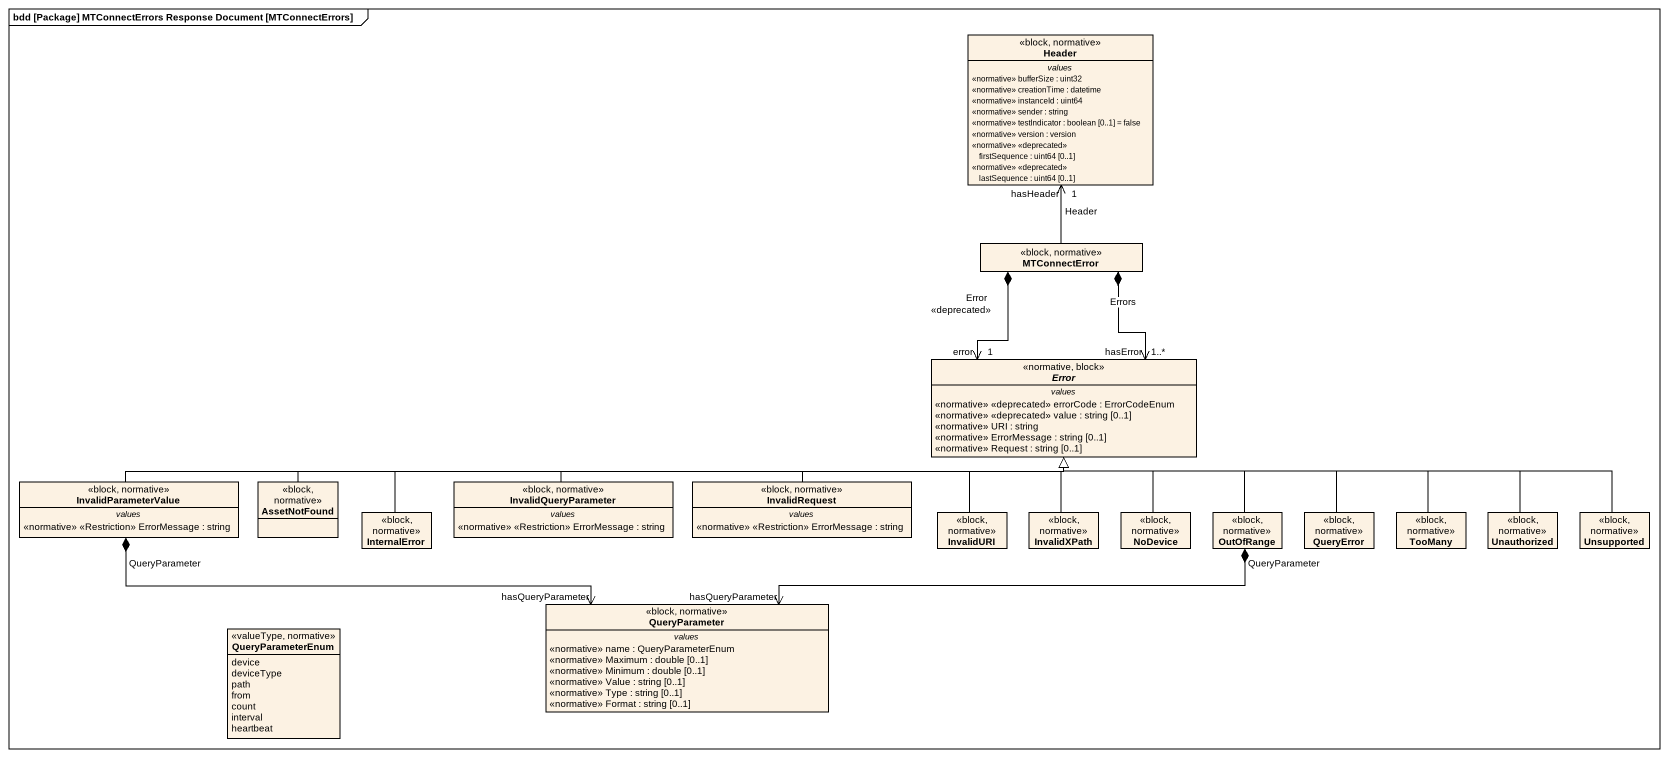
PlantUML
@startuml
mainframe bdd [Package] MTConnectErrors Response Document [MTConnectErrors]
hide circle
hide empty members
class "Header" as Header_ <<block, normative>> {
  -- values --
  <<normative>> bufferSize : uint32
  <<normative>> creationTime : datetime
  <<normative>> instanceId : uint64
  <<normative>> sender : string
  <<normative>> testIndicator : boolean [0..1] = false
  <<normative>> version : version
  <<normative>> <<deprecated>> firstSequence : uint64 [0..1]
  <<normative>> <<deprecated>> lastSequence : uint64 [0..1]
}
class MTConnectError <<block, normative>>
abstract class Error <<normative, block>> {
  -- values --
  <<normative>> <<deprecated>> errorCode : ErrorCodeEnum
  <<normative>> <<deprecated>> value : string [0..1]
  <<normative>> URI : string
  <<normative>> ErrorMessage : string [0..1]
  <<normative>> Request : string [0..1]
}
class InvalidParameterValue <<block, normative>> {
  -- values --
  <<normative>> <<Restriction>> ErrorMessage : string
}
class AssetNotFound <<block, normative>>
class InternalError <<block, normative>>
class InvalidQueryParameter <<block, normative>> {
  -- values --
  <<normative>> <<Restriction>> ErrorMessage : string
}
class InvalidRequest <<block, normative>> {
  -- values --
  <<normative>> <<Restriction>> ErrorMessage : string
}
class InvalidURI <<block, normative>>
class InvalidXPath <<block, normative>>
class NoDevice <<block, normative>>
class OutOfRange <<block, normative>>
class QueryError <<block, normative>>
class TooMany <<block, normative>>
class Unauthorized <<block, normative>>
class Unsupported <<block, normative>>
enum QueryParameterEnum <<valueType, normative>> {
  device
  deviceType
  path
  from
  count
  interval
  heartbeat
}
class QueryParameter <<block, normative>> {
  -- values --
  <<normative>> name : QueryParameterEnum
  <<normative>> Maximum : double [0..1]
  <<normative>> Minimum : double [0..1]
  <<normative>> Value : string [0..1]
  <<normative>> Type : string [0..1]
  <<normative>> Format : string [0..1]
}
MTConnectError -up-> "hasHeader\n1" Header_ : Header
MTConnectError *--> "hasError\n1..*" Error : Errors
MTConnectError *--> "error\n1" Error : Error\n<<deprecated>>
InvalidParameterValue -right-|> Error
InvalidParameterValue *-right-> "hasQueryParameter" QueryParameter : QueryParameter
AssetNotFound -right-|> Error
InternalError -right-|> Error
InvalidQueryParameter -right-|> Error
InvalidRequest -right-|> Error
InvalidURI -up-|> Error
InvalidXPath -up-|> Error
NoDevice -up-|> Error
OutOfRange -up-|> Error
OutOfRange *-left-> "hasQueryParameter" QueryParameter : QueryParameter
QueryError -left-|> Error
TooMany -left-|> Error
Unauthorized -left-|> Error
Unsupported -left-|> Error
@enduml
